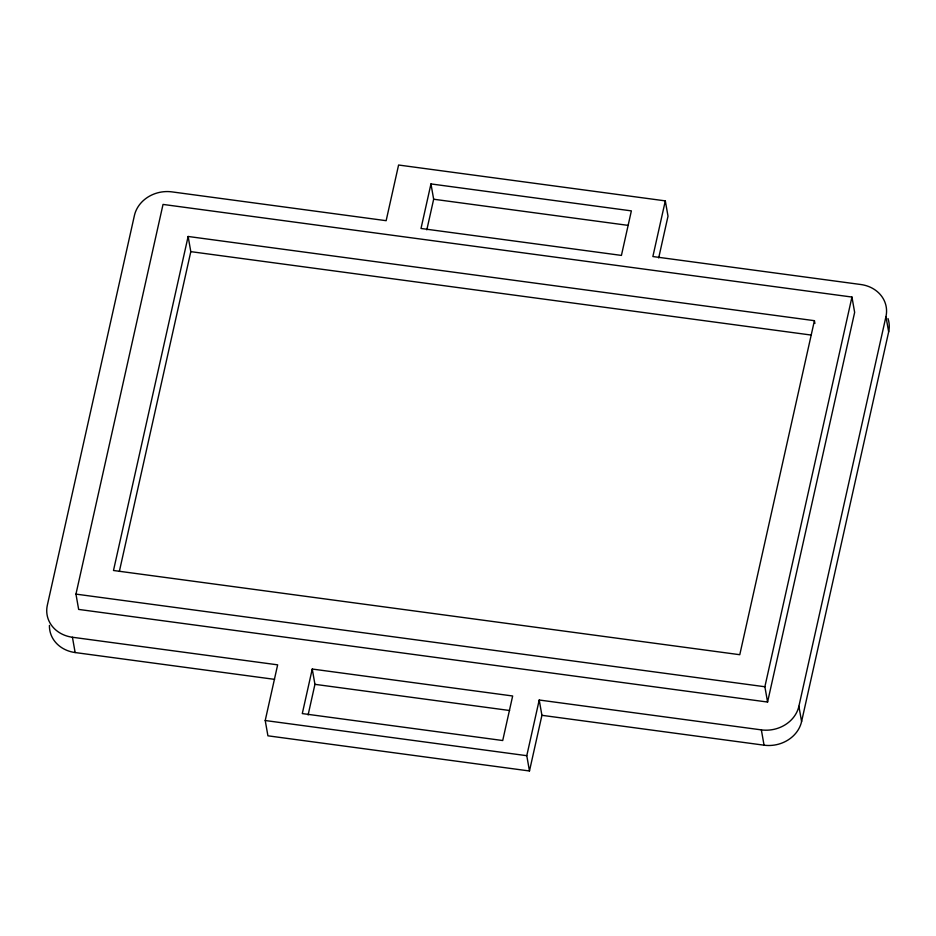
<?xml version="1.0" encoding="UTF-8"?>
<svg xmlns="http://www.w3.org/2000/svg" width="936" height="936" viewBox="0 0 936 936"><rect width="100%" height="100%" fill="white"/><g stroke="black" fill="none" stroke-linecap="round" stroke-linejoin="round"><path stroke-width="1.4" d="M75.956 594.114L163.028 204.422L851.947 297.051L854.65 312.355L767.578 702.047L78.659 609.418L75.956 594.114L764.876 686.755L767.578 702.047M188.124 236.469L113.49 570.492L739.779 654.709L814.414 320.685L188.124 236.469L190.804 251.644L119.352 571.451M665.309 200.877L652.872 256.546L860.863 284.521A32.035 28.021 -10 0 1 885.959 316.567L798.888 706.259A32.035 28.021 -10 0 1 761.354 729.881L539.218 700.011L541.921 715.315L529.472 770.983L267.918 735.813L265.216 720.521L277.653 664.841L72.435 637.252A32.035 28.021 -10 0 1 47.338 605.206L134.41 215.514A32.035 28.021 -10 0 1 171.943 191.88L386.147 220.685L398.584 165.017L665.309 200.877L668.012 216.181L658.687 257.926M312.25 669.041L302.293 713.583L502.714 740.528L512.659 695.986L312.25 669.041L314.941 684.333L308.108 714.952M430.958 183.924L421.013 228.466L621.422 255.411L631.367 210.881L430.958 183.924L433.66 199.228L426.816 229.846M529.472 770.983L526.781 755.691L539.218 700.011M764.876 686.755L851.947 297.051M541.921 715.315L764.057 745.185A32.035 28.021 -10 0 0 801.59 721.562L888.662 331.859A32.035 28.021 -10 0 0 887.995 318.532M433.66 199.228L628.302 225.4M190.804 251.644L811.301 335.076M314.941 684.333L509.594 710.506M49.432 625.4A32.035 28.021 -10 0 0 75.137 652.544L274.576 679.36M265.216 720.521L526.781 755.691M885.959 316.567L888.662 331.859M814.414 320.685L814.905 323.435M798.888 706.259L801.59 721.562M761.354 729.881L764.057 745.185M72.435 637.252L75.137 652.544"/></g></svg>
